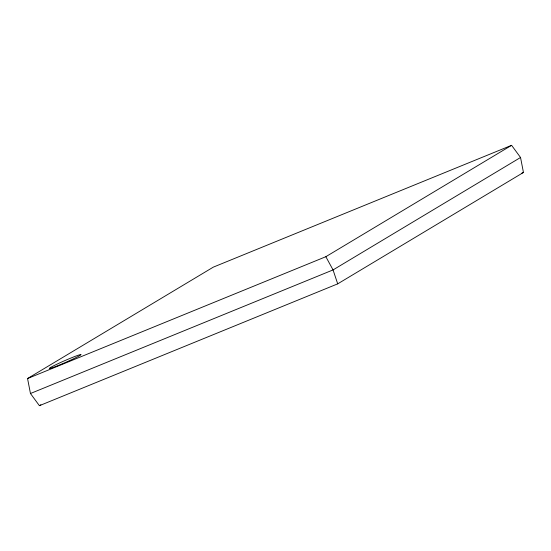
<?xml version="1.0" encoding="UTF-8"?>
<svg xmlns="http://www.w3.org/2000/svg" width="551" height="551" viewBox="0 0 551 551"><rect width="100%" height="100%" fill="white"/><g stroke="black" fill="none" stroke-linecap="round" stroke-linejoin="round"><path stroke-width="0.83" d="M27.55 378.537L213.299 267.145L511.59 145.319L520.537 157.49L523.45 172.463L337.701 283.855L39.41 405.681L30.463 393.51L27.55 378.537L325.841 256.704L511.59 145.319M39.41 405.681L40.884 404.799M520.537 157.49L333.052 269.921L30.463 393.51M521.859 173.11L523.45 172.463M325.841 256.704L333.052 269.921L337.701 283.855M55.679 366.491A17.267 0.964 -23.6 0 0 80.921 354.796A17.267 0.964 -23.6 0 0 59.026 363.226A17.267 0.964 -23.6 0 0 55.679 366.491"/></g></svg>
